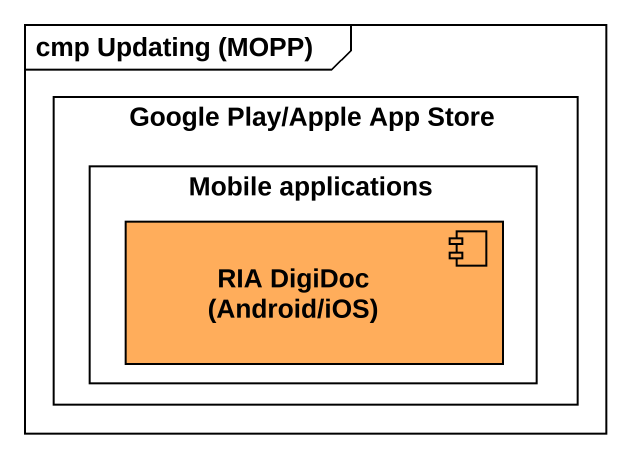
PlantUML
@startuml
mainframe cmp Updating (MOPP)
rectangle "Google Play/Apple App Store" as Google_Play_Apple_App_Store #FFFFFF {
  rectangle "Mobile applications" as Mobile_applications {
    component "RIA DigiDoc (Android/iOS)" as RIA_DigiDoc_Android_iOS #FFAD5B
  }
}
@enduml
